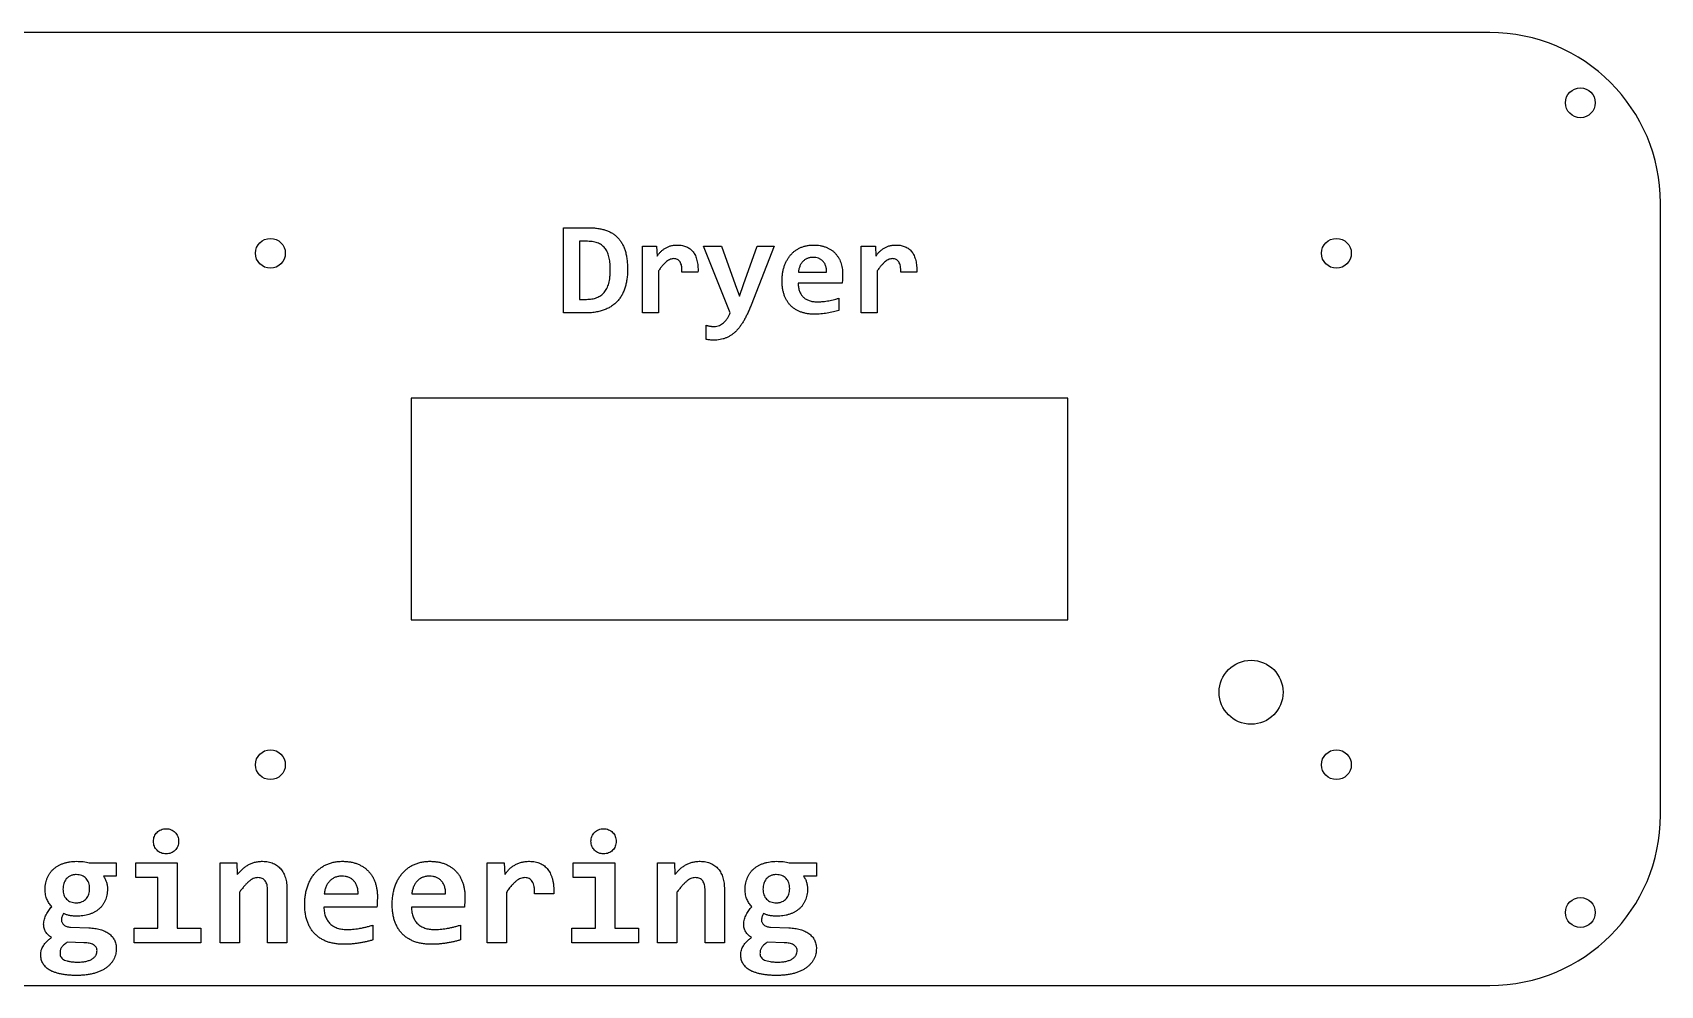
# Model space of a CAD drawing. Header units: millimetres. Extents: x -186 to 186, y -56 to 56.
# Drawn here: x -5.4 to 185.5, y -55.9 to 55.9 of the extents above; entities that cross this region are included whole.
import ezdxf

# ---------------------------------------------------------------- set-up
doc = ezdxf.new("R2010")
doc.units = ezdxf.units.MM

msp = doc.modelspace()

# ---------------------------------------------------------------- linework, layer by layer
at = {"color": 7, "linetype": 'Continuous', "lineweight": 25}
for p, q in [((165.5, 55.9), (-165.5, 55.9)), ((185.5, -35.9), (185.5, 35.9)), ((56.85, 23), (56.85, 33)), ((56.85, 33), (59.8, 33)), ((58.73, 31.41), (58.73, 24.59)), ((59.68, 31.41), (58.73, 31.41)), ((66.12, 30.83), (67.79, 30.83)), ((66.12, 23), (66.12, 30.83)), ((67.79, 30.83), (67.86, 29.67)), ((73.3, 30.83), (75.38, 30.83)), ((76.41, 23), (73.3, 30.83)), ((75.38, 30.83), (77.01, 26.32)), ((77.96, 26.33), (79.56, 30.83)), ((81.56, 30.83), (78.88, 23.92)), ((79.56, 30.83), (81.56, 30.83)), ((91.78, 30.83), (93.44, 30.83)), ((91.78, 23), (91.78, 30.83)), ((93.44, 30.83), (93.51, 29.67)), ((68.01, 27.93), (68.01, 23)), ((72.64, 27.78), (70.76, 27.78)), ((84.42, 27.78), (87.72, 27.78)), ((93.66, 27.93), (93.66, 23)), ((98.3, 27.78), (96.41, 27.78)), ((77.01, 26.32), (77.5, 24.96)), ((77.5, 24.96), (77.96, 26.33)), ((89.55, 26.48), (84.38, 26.48)), ((59.38, 23), (56.85, 23)), ((58.73, 24.59), (59.55, 24.59)), ((68.01, 23), (66.12, 23)), ((89.17, 24.74), (89.17, 23.29)), ((93.66, 23), (91.78, 23)), ((73.59, 19.89), (73.59, 21.55)), ((116, 13), (39, 13)), ((39, 13), (39, -13)), ((116, -13), (116, 13)), ((39, -13), (116, -13)), ((1.24, -41.51), (4.43, -41.51)), ((4.43, -41.51), (4.43, -43.07)), ((6.7, -41.51), (11.57, -41.51)), ((6.7, -43.25), (6.7, -41.51)), ((11.57, -41.51), (11.57, -49.16)), ((16.61, -41.51), (18.57, -41.51)), ((16.61, -50.9), (16.61, -41.51)), ((18.57, -41.51), (18.62, -42.89)), ((47.91, -41.51), (49.91, -41.51)), ((47.91, -50.9), (47.91, -41.51)), ((49.91, -41.51), (49.99, -42.9)), ((58, -41.51), (62.87, -41.51)), ((58, -43.25), (58, -41.51)), ((62.87, -41.51), (62.87, -49.16)), ((67.91, -41.51), (69.87, -41.51)), ((67.91, -50.9), (67.91, -41.51)), ((69.87, -41.51), (69.93, -42.89)), ((83.33, -41.51), (86.52, -41.51)), ((86.52, -41.51), (86.52, -43.07)), ((4.43, -43.07), (2.92, -43.07)), ((9.3, -43.25), (6.7, -43.25)), ((9.3, -49.16), (9.3, -43.25)), ((60.61, -43.25), (58, -43.25)), ((60.61, -49.16), (60.61, -43.25)), ((86.52, -43.07), (85.01, -43.07)), ((18.87, -44.97), (18.87, -50.9)), ((22.17, -50.9), (22.17, -44.79)), ((24.43, -44.61), (24.43, -50.9)), ((28.82, -45.16), (32.78, -45.16)), ((39.08, -45.16), (43.04, -45.16)), ((50.17, -44.99), (50.17, -50.9)), ((55.74, -45.16), (53.48, -45.16)), ((70.17, -44.97), (70.17, -50.9)), ((73.48, -50.9), (73.48, -44.79)), ((75.74, -44.61), (75.74, -50.9)), ((34.99, -46.73), (28.78, -46.73)), ((45.25, -46.73), (39.04, -46.73)), ((-0.95, -49.06), (1.22, -49.14)), ((6.52, -50.9), (6.52, -49.16)), ((6.52, -49.16), (9.3, -49.16)), ((11.57, -49.16), (14.35, -49.16)), ((14.35, -49.16), (14.35, -50.9)), ((34.52, -48.81), (34.52, -50.55)), ((44.78, -48.81), (44.78, -50.55)), ((57.83, -50.9), (57.83, -49.16)), ((57.83, -49.16), (60.61, -49.16)), ((62.87, -49.16), (65.65, -49.16)), ((65.65, -49.16), (65.65, -50.9)), ((81.14, -49.06), (83.31, -49.14)), ((0.64, -50.88), (-1.32, -50.84)), ((14.35, -50.9), (6.52, -50.9)), ((18.87, -50.9), (16.61, -50.9)), ((24.43, -50.9), (22.17, -50.9)), ((50.17, -50.9), (47.91, -50.9)), ((65.65, -50.9), (57.83, -50.9)), ((70.17, -50.9), (67.91, -50.9)), ((75.74, -50.9), (73.48, -50.9)), ((82.73, -50.88), (80.77, -50.84)), ((-165.5, -55.9), (165.5, -55.9))]:
    msp.add_line(p, q, dxfattribs=at)
for centre, radius in [((176.11, 47.66), 1.75), ((22.5, 30), 1.75), ((147.5, 30), 1.75), ((137.5, -21.5), 3.75), ((22.5, -30), 1.75), ((147.5, -30), 1.75), ((176.11, -47.34), 1.75)]:
    msp.add_circle(centre, radius, dxfattribs=at)
for centre, start, end in [((165.5, 35.9), 0, 90), ((165.5, -35.9), 270, 0)]:
    msp.add_arc(centre, 20, start, end, dxfattribs=at)
for points, knots in [([(59.8, 33), (59.99, 33), (60.35, 32.99), (60.87, 32.93), (61.35, 32.85), (61.8, 32.72), (62.22, 32.56), (62.6, 32.36), (62.94, 32.12), (63.25, 31.83), (63.52, 31.52), (63.75, 31.15), (63.95, 30.75), (64.11, 30.31), (64.23, 29.82), (64.32, 29.3), (64.37, 28.73), (64.38, 28.33), (64.38, 28.13)], [0, 0, 0, 0, 0.0720799, 0.1397855, 0.203748, 0.2639703, 0.3215224, 0.3767689, 0.4309478, 0.4844329, 0.5384616, 0.5940084, 0.6517384, 0.7124838, 0.77696, 0.8461361, 0.9202785, 1, 1, 1, 1]), ([(62.36, 28), (62.35, 28.14), (62.35, 28.39), (62.33, 28.76), (62.29, 29.11), (62.23, 29.44), (62.16, 29.74), (62.06, 30.02), (61.94, 30.28), (61.79, 30.51), (61.63, 30.72), (61.43, 30.9), (61.21, 31.06), (60.96, 31.19), (60.69, 31.28), (60.38, 31.36), (60.04, 31.4), (59.8, 31.4), (59.68, 31.41)], [0, 0, 0, 0, 0.078472, 0.15298, 0.223291, 0.289568, 0.352149, 0.411815, 0.468004, 0.52237, 0.575558, 0.628181, 0.6819, 0.737067, 0.795453, 0.858368, 0.926034, 1, 1, 1, 1]), ([(67.86, 29.67), (67.92, 29.76), (68.05, 29.95), (68.28, 30.21), (68.54, 30.43), (68.82, 30.62), (69.13, 30.78), (69.48, 30.89), (69.86, 30.96), (70.12, 30.97), (70.26, 30.97)], [0, 0, 0, 0, 0.121853, 0.240635, 0.358368, 0.476412, 0.59741, 0.722998, 0.856592, 1, 1, 1, 1]), ([(70.26, 30.97), (70.35, 30.97), (70.54, 30.96), (70.81, 30.93), (71.06, 30.86), (71.3, 30.77), (71.52, 30.66), (71.72, 30.52), (71.9, 30.36), (72.07, 30.17), (72.21, 29.96), (72.34, 29.72), (72.44, 29.45), (72.52, 29.17), (72.59, 28.85), (72.63, 28.52), (72.65, 28.16), (72.65, 27.91), (72.64, 27.78)], [0, 0, 0, 0, 0.062792, 0.122069, 0.179178, 0.234468, 0.288349, 0.342059, 0.395304, 0.449999, 0.506196, 0.56476, 0.626877, 0.692725, 0.762819, 0.837096, 0.915874, 1, 1, 1, 1]), ([(82.5, 26.76), (82.5, 26.91), (82.51, 27.21), (82.56, 27.66), (82.64, 28.08), (82.75, 28.48), (82.9, 28.85), (83.07, 29.2), (83.27, 29.52), (83.5, 29.81), (83.75, 30.08), (84.03, 30.31), (84.33, 30.51), (84.66, 30.67), (85.01, 30.81), (85.38, 30.9), (85.78, 30.96), (86.05, 30.97), (86.18, 30.97)], [0, 0, 0, 0, 0.073752, 0.144311, 0.212076, 0.277862, 0.341496, 0.403243, 0.462509, 0.521196, 0.578924, 0.636149, 0.69349, 0.75186, 0.811493, 0.872363, 0.934857, 1, 1, 1, 1]), ([(86.18, 30.97), (86.32, 30.97), (86.58, 30.96), (86.96, 30.92), (87.32, 30.83), (87.65, 30.72), (87.96, 30.58), (88.24, 30.42), (88.5, 30.23), (88.73, 30.01), (88.93, 29.77), (89.11, 29.51), (89.26, 29.22), (89.38, 28.92), (89.48, 28.6), (89.55, 28.26), (89.59, 27.91), (89.6, 27.66), (89.6, 27.54)], [0, 0, 0, 0, 0.073662, 0.143673, 0.210279, 0.273961, 0.335767, 0.39506, 0.452951, 0.510288, 0.567474, 0.624934, 0.683386, 0.743283, 0.804635, 0.867567, 0.932552, 1, 1, 1, 1]), ([(93.51, 29.67), (93.57, 29.76), (93.7, 29.95), (93.93, 30.21), (94.19, 30.43), (94.47, 30.62), (94.78, 30.78), (95.13, 30.89), (95.51, 30.96), (95.77, 30.97), (95.91, 30.97)], [0, 0, 0, 0, 0.121853, 0.240635, 0.358368, 0.476412, 0.59741, 0.722998, 0.856592, 1, 1, 1, 1]), ([(95.91, 30.97), (96.01, 30.97), (96.19, 30.96), (96.46, 30.93), (96.71, 30.86), (96.95, 30.77), (97.17, 30.66), (97.37, 30.52), (97.56, 30.36), (97.72, 30.17), (97.86, 29.96), (97.99, 29.72), (98.09, 29.45), (98.18, 29.17), (98.24, 28.85), (98.28, 28.52), (98.3, 28.16), (98.3, 27.91), (98.3, 27.78)], [0, 0, 0, 0, 0.062792, 0.122069, 0.179178, 0.234468, 0.288349, 0.342059, 0.395304, 0.449999, 0.506196, 0.56476, 0.626877, 0.692725, 0.762819, 0.837096, 0.915874, 1, 1, 1, 1]), ([(69.81, 29.38), (69.74, 29.37), (69.6, 29.36), (69.39, 29.3), (69.17, 29.19), (68.95, 29.04), (68.73, 28.83), (68.49, 28.58), (68.25, 28.28), (68.09, 28.05), (68.01, 27.93)], [0, 0, 0, 0, 0.08627, 0.177899, 0.277048, 0.386423, 0.510055, 0.65287, 0.815973, 1, 1, 1, 1]), ([(70.76, 27.78), (70.76, 27.85), (70.76, 27.98), (70.76, 28.17), (70.75, 28.35), (70.71, 28.55), (70.66, 28.77), (70.55, 29), (70.41, 29.18), (70.23, 29.29), (70.03, 29.37), (69.89, 29.37), (69.81, 29.38)], [0, 0, 0, 0, 0.097678, 0.186789, 0.269775, 0.344769, 0.479105, 0.59623, 0.699162, 0.796509, 0.894269, 1, 1, 1, 1]), ([(86.15, 29.52), (86.09, 29.52), (85.97, 29.52), (85.8, 29.49), (85.64, 29.46), (85.49, 29.41), (85.35, 29.34), (85.21, 29.27), (85.08, 29.17), (84.92, 29.03), (84.74, 28.82), (84.59, 28.51), (84.47, 28.17), (84.43, 27.91), (84.42, 27.78)], [0, 0, 0, 0, 0.064899, 0.126984, 0.186505, 0.245137, 0.303557, 0.360895, 0.4186, 0.477496, 0.597363, 0.720855, 0.854156, 1, 1, 1, 1]), ([(87.72, 27.78), (87.72, 27.85), (87.72, 27.99), (87.7, 28.19), (87.66, 28.38), (87.6, 28.55), (87.54, 28.71), (87.46, 28.86), (87.37, 28.99), (87.26, 29.1), (87.15, 29.2), (87.03, 29.29), (86.9, 29.36), (86.71, 29.44), (86.46, 29.51), (86.25, 29.52), (86.15, 29.52)], [0, 0, 0, 0, 0.0810605, 0.156523, 0.2279629, 0.2959529, 0.3609214, 0.4224023, 0.4818063, 0.5391913, 0.5953716, 0.6521958, 0.7079601, 0.7645276, 0.8802009, 1, 1, 1, 1]), ([(95.46, 29.38), (95.4, 29.37), (95.25, 29.36), (95.04, 29.3), (94.83, 29.19), (94.6, 29.04), (94.38, 28.83), (94.15, 28.58), (93.9, 28.28), (93.74, 28.05), (93.66, 27.93)], [0, 0, 0, 0, 0.08627, 0.177899, 0.277048, 0.386423, 0.510055, 0.65287, 0.815973, 1, 1, 1, 1]), ([(96.41, 27.78), (96.41, 27.85), (96.42, 27.98), (96.41, 28.17), (96.4, 28.35), (96.36, 28.55), (96.31, 28.77), (96.2, 29), (96.06, 29.18), (95.88, 29.29), (95.68, 29.37), (95.54, 29.37), (95.46, 29.38)], [0, 0, 0, 0, 0.097678, 0.186789, 0.269775, 0.344769, 0.479105, 0.59623, 0.699162, 0.796509, 0.894269, 1, 1, 1, 1]), ([(64.38, 28.13), (64.38, 27.94), (64.37, 27.57), (64.32, 27.02), (64.23, 26.51), (64.1, 26.02), (63.94, 25.56), (63.74, 25.13), (63.49, 24.74), (63.21, 24.39), (62.88, 24.07), (62.51, 23.79), (62.1, 23.55), (61.65, 23.35), (61.15, 23.19), (60.6, 23.08), (60.01, 23.01), (59.59, 23), (59.38, 23)], [0, 0, 0, 0, 0.069402, 0.135784, 0.199709, 0.261109, 0.320374, 0.377359, 0.433253, 0.488498, 0.543611, 0.599657, 0.657625, 0.718122, 0.781662, 0.849412, 0.922017, 1, 1, 1, 1]), ([(59.55, 24.59), (59.66, 24.6), (59.88, 24.6), (60.19, 24.64), (60.49, 24.7), (60.76, 24.79), (61.01, 24.91), (61.24, 25.05), (61.46, 25.22), (61.65, 25.41), (61.82, 25.64), (61.96, 25.89), (62.08, 26.17), (62.18, 26.48), (62.26, 26.82), (62.31, 27.19), (62.35, 27.59), (62.35, 27.86), (62.36, 28)], [0, 0, 0, 0, 0.065877, 0.128136, 0.187244, 0.243882, 0.29858, 0.351646, 0.404863, 0.458059, 0.512689, 0.570061, 0.630392, 0.694396, 0.763366, 0.836696, 0.91579, 1, 1, 1, 1]), ([(86.31, 22.86), (86.17, 22.86), (85.89, 22.86), (85.47, 22.91), (85.08, 22.99), (84.72, 23.1), (84.38, 23.24), (84.06, 23.41), (83.77, 23.62), (83.51, 23.85), (83.28, 24.11), (83.07, 24.41), (82.9, 24.73), (82.75, 25.08), (82.64, 25.46), (82.56, 25.86), (82.51, 26.3), (82.5, 26.6), (82.5, 26.76)], [0, 0, 0, 0, 0.070101, 0.136585, 0.200557, 0.261961, 0.321323, 0.378806, 0.43539, 0.491476, 0.547563, 0.604954, 0.663572, 0.724421, 0.788026, 0.854645, 0.925158, 1, 1, 1, 1]), ([(89.6, 27.54), (89.6, 27.47), (89.6, 27.3), (89.59, 27.04), (89.58, 26.76), (89.56, 26.57), (89.55, 26.48)], [0, 0, 0, 0, 0.204431, 0.4643541, 0.7414674, 1, 1, 1, 1]), ([(84.38, 26.48), (84.39, 26.39), (84.39, 26.22), (84.42, 25.98), (84.47, 25.75), (84.54, 25.54), (84.63, 25.35), (84.73, 25.17), (84.85, 25.01), (84.99, 24.86), (85.14, 24.73), (85.31, 24.62), (85.49, 24.52), (85.69, 24.44), (85.9, 24.38), (86.12, 24.34), (86.35, 24.31), (86.5, 24.31), (86.59, 24.3)], [0, 0, 0, 0, 0.073706, 0.143432, 0.209456, 0.272798, 0.333225, 0.392293, 0.449542, 0.506226, 0.563065, 0.620411, 0.679097, 0.739091, 0.801228, 0.865095, 0.930814, 1, 1, 1, 1]), ([(78.88, 23.92), (78.81, 23.76), (78.68, 23.44), (78.47, 22.98), (78.26, 22.54), (78.05, 22.14), (77.82, 21.77), (77.59, 21.43), (77.34, 21.12), (77.08, 20.84), (76.81, 20.6), (76.53, 20.39), (76.22, 20.21), (75.91, 20.06), (75.57, 19.95), (75.22, 19.87), (74.85, 19.82), (74.59, 19.81), (74.46, 19.81)], [0, 0, 0, 0, 0.081698, 0.159496, 0.233941, 0.304665, 0.371657, 0.435488, 0.495948, 0.55434, 0.610304, 0.664863, 0.718961, 0.772476, 0.826332, 0.88198, 0.9398, 1, 1, 1, 1]), ([(74.55, 21.41), (74.66, 21.41), (74.86, 21.42), (75.15, 21.52), (75.41, 21.66), (75.66, 21.85), (75.88, 22.09), (76.08, 22.36), (76.26, 22.67), (76.36, 22.89), (76.41, 23)], [0, 0, 0, 0, 0.119172, 0.233392, 0.348537, 0.46666, 0.590045, 0.720367, 0.85756, 1, 1, 1, 1]), ([(89.17, 23.29), (89.06, 23.26), (88.85, 23.19), (88.51, 23.11), (88.15, 23.04), (87.79, 22.97), (87.42, 22.92), (87.05, 22.88), (86.68, 22.86), (86.43, 22.86), (86.31, 22.86)], [0, 0, 0, 0, 0.112347, 0.233911, 0.359963, 0.487879, 0.61748, 0.747959, 0.875652, 1, 1, 1, 1]), ([(86.59, 24.3), (86.78, 24.31), (87.19, 24.32), (87.71, 24.39), (88.14, 24.46), (88.48, 24.54), (88.82, 24.63), (89.05, 24.7), (89.17, 24.74)], [0, 0, 0, 0, 0.225924, 0.468073, 0.595837, 0.726477, 0.861281, 1, 1, 1, 1]), ([(73.59, 21.55), (73.62, 21.54), (73.69, 21.53), (73.8, 21.49), (73.92, 21.47), (74.04, 21.45), (74.17, 21.43), (74.3, 21.42), (74.43, 21.41), (74.51, 21.41), (74.55, 21.41)], [0, 0, 0, 0, 0.102474, 0.219517, 0.344979, 0.475929, 0.61081, 0.74569, 0.877613, 1, 1, 1, 1]), ([(74.46, 19.81), (74.4, 19.81), (74.26, 19.81), (74.04, 19.83), (73.82, 19.86), (73.66, 19.88), (73.59, 19.89)], [0, 0, 0, 0, 0.226299, 0.473761, 0.732403, 1, 1, 1, 1]), ([(8.78, -38.99), (8.79, -38.89), (8.8, -38.69), (8.89, -38.41), (9.02, -38.16), (9.2, -37.94), (9.42, -37.75), (9.68, -37.62), (9.96, -37.53), (10.16, -37.51), (10.27, -37.51)], [0, 0, 0, 0, 0.128577, 0.252675, 0.375042, 0.495938, 0.618304, 0.741218, 0.868996, 1, 1, 1, 1]), ([(10.27, -37.51), (10.37, -37.51), (10.57, -37.52), (10.85, -37.62), (11.11, -37.75), (11.32, -37.94), (11.5, -38.16), (11.64, -38.41), (11.73, -38.69), (11.73, -38.89), (11.74, -38.99)], [0, 0, 0, 0, 0.131581, 0.256572, 0.380027, 0.501141, 0.623305, 0.746211, 0.870857, 1, 1, 1, 1]), ([(60.09, -38.99), (60.09, -38.89), (60.1, -38.69), (60.19, -38.41), (60.32, -38.16), (60.5, -37.94), (60.72, -37.75), (60.98, -37.62), (61.27, -37.53), (61.47, -37.51), (61.57, -37.51)], [0, 0, 0, 0, 0.128577, 0.252675, 0.375042, 0.495938, 0.618304, 0.741218, 0.868996, 1, 1, 1, 1]), ([(61.57, -37.51), (61.67, -37.51), (61.87, -37.52), (62.15, -37.62), (62.41, -37.75), (62.63, -37.94), (62.81, -38.16), (62.94, -38.41), (63.03, -38.69), (63.04, -38.89), (63.04, -38.99)], [0, 0, 0, 0, 0.131581, 0.256572, 0.380027, 0.501141, 0.623305, 0.746211, 0.870857, 1, 1, 1, 1]), ([(10.27, -40.47), (10.16, -40.46), (9.96, -40.45), (9.67, -40.36), (9.42, -40.22), (9.2, -40.04), (9.02, -39.82), (8.89, -39.57), (8.8, -39.29), (8.79, -39.09), (8.78, -38.99)], [0, 0, 0, 0, 0.13144, 0.259307, 0.383187, 0.504485, 0.624874, 0.747648, 0.872159, 1, 1, 1, 1]), ([(11.74, -38.99), (11.73, -39.09), (11.73, -39.29), (11.64, -39.57), (11.5, -39.82), (11.32, -40.04), (11.1, -40.22), (10.85, -40.36), (10.57, -40.45), (10.37, -40.46), (10.27, -40.47)], [0, 0, 0, 0, 0.12841, 0.253475, 0.376795, 0.498463, 0.61848, 0.74291, 0.867976, 1, 1, 1, 1]), ([(61.57, -40.47), (61.47, -40.46), (61.27, -40.45), (60.98, -40.36), (60.73, -40.22), (60.5, -40.04), (60.32, -39.82), (60.19, -39.57), (60.1, -39.29), (60.09, -39.09), (60.09, -38.99)], [0, 0, 0, 0, 0.13144, 0.259307, 0.383187, 0.504485, 0.624874, 0.747648, 0.872159, 1, 1, 1, 1]), ([(63.04, -38.99), (63.04, -39.09), (63.03, -39.29), (62.94, -39.57), (62.81, -39.82), (62.63, -40.04), (62.41, -40.22), (62.16, -40.36), (61.87, -40.45), (61.67, -40.46), (61.57, -40.47)], [0, 0, 0, 0, 0.12841, 0.253475, 0.376795, 0.498463, 0.61848, 0.74291, 0.867976, 1, 1, 1, 1]), ([(-3.91, -44.62), (-3.91, -44.49), (-3.91, -44.24), (-3.85, -43.88), (-3.77, -43.54), (-3.64, -43.22), (-3.49, -42.92), (-3.31, -42.65), (-3.11, -42.4), (-2.87, -42.18), (-2.62, -41.98), (-2.33, -41.81), (-2.03, -41.67), (-1.7, -41.55), (-1.36, -41.45), (-0.99, -41.38), (-0.62, -41.34), (-0.36, -41.34), (-0.23, -41.33)], [0, 0, 0, 0, 0.068438, 0.134125, 0.19655, 0.257773, 0.317622, 0.375733, 0.433326, 0.490671, 0.548798, 0.607766, 0.668492, 0.730915, 0.795254, 0.861348, 0.929629, 1, 1, 1, 1]), ([(-0.23, -41.33), (-0.1, -41.34), (0.17, -41.34), (0.55, -41.37), (0.91, -41.42), (1.13, -41.48), (1.24, -41.51)], [0, 0, 0, 0, 0.269071, 0.527848, 0.773674, 1, 1, 1, 1]), ([(18.62, -42.89), (18.72, -42.78), (18.91, -42.56), (19.21, -42.25), (19.53, -41.98), (19.88, -41.75), (20.25, -41.57), (20.66, -41.43), (21.1, -41.35), (21.42, -41.34), (21.58, -41.33)], [0, 0, 0, 0, 0.128056, 0.251902, 0.372331, 0.490953, 0.60985, 0.731001, 0.859048, 1, 1, 1, 1]), ([(21.58, -41.33), (21.69, -41.34), (21.92, -41.34), (22.25, -41.39), (22.55, -41.46), (22.83, -41.57), (23.09, -41.69), (23.32, -41.85), (23.53, -42.03), (23.72, -42.23), (23.89, -42.46), (24.04, -42.71), (24.16, -42.98), (24.26, -43.27), (24.34, -43.58), (24.4, -43.91), (24.43, -44.26), (24.43, -44.49), (24.43, -44.61)], [0, 0, 0, 0, 0.070518, 0.136693, 0.199581, 0.259503, 0.317358, 0.374156, 0.429629, 0.486106, 0.543138, 0.600917, 0.661285, 0.723611, 0.788367, 0.855974, 0.9262, 1, 1, 1, 1]), ([(26.52, -46.39), (26.52, -46.21), (26.53, -45.84), (26.59, -45.31), (26.69, -44.81), (26.82, -44.33), (27, -43.88), (27.21, -43.46), (27.44, -43.07), (27.72, -42.72), (28.02, -42.4), (28.36, -42.13), (28.72, -41.89), (29.11, -41.69), (29.54, -41.53), (29.98, -41.42), (30.45, -41.35), (30.78, -41.34), (30.94, -41.33)], [0, 0, 0, 0, 0.073752, 0.144311, 0.212076, 0.277862, 0.341496, 0.403243, 0.462509, 0.521196, 0.578924, 0.636149, 0.69349, 0.75186, 0.811493, 0.872363, 0.934857, 1, 1, 1, 1]), ([(30.94, -41.33), (31.1, -41.34), (31.42, -41.35), (31.87, -41.4), (32.3, -41.5), (32.7, -41.63), (33.07, -41.8), (33.41, -42), (33.72, -42.23), (33.99, -42.49), (34.24, -42.77), (34.45, -43.09), (34.63, -43.43), (34.78, -43.79), (34.9, -44.18), (34.98, -44.59), (35.04, -45.01), (35.04, -45.3), (35.04, -45.45)], [0, 0, 0, 0, 0.073662, 0.143673, 0.210279, 0.273961, 0.335767, 0.39506, 0.452951, 0.510288, 0.567474, 0.624934, 0.683386, 0.743283, 0.804635, 0.867567, 0.932552, 1, 1, 1, 1]), ([(36.78, -46.39), (36.79, -46.21), (36.79, -45.84), (36.85, -45.31), (36.95, -44.81), (37.09, -44.33), (37.26, -43.88), (37.47, -43.46), (37.7, -43.07), (37.98, -42.72), (38.28, -42.4), (38.62, -42.13), (38.98, -41.89), (39.38, -41.69), (39.8, -41.53), (40.24, -41.42), (40.72, -41.35), (41.04, -41.34), (41.2, -41.33)], [0, 0, 0, 0, 0.073752, 0.144311, 0.212076, 0.277862, 0.341496, 0.403243, 0.462509, 0.521196, 0.578924, 0.636149, 0.69349, 0.75186, 0.811493, 0.872363, 0.934857, 1, 1, 1, 1]), ([(41.2, -41.33), (41.36, -41.34), (41.68, -41.35), (42.14, -41.4), (42.56, -41.5), (42.96, -41.63), (43.33, -41.8), (43.67, -42), (43.98, -42.23), (44.25, -42.49), (44.5, -42.77), (44.71, -43.09), (44.89, -43.43), (45.04, -43.79), (45.16, -44.18), (45.24, -44.59), (45.3, -45.01), (45.3, -45.3), (45.3, -45.45)], [0, 0, 0, 0, 0.073662, 0.143673, 0.210279, 0.273961, 0.335767, 0.39506, 0.452951, 0.510288, 0.567474, 0.624934, 0.683386, 0.743283, 0.804635, 0.867567, 0.932552, 1, 1, 1, 1]), ([(49.99, -42.9), (50.07, -42.78), (50.23, -42.56), (50.5, -42.25), (50.81, -41.98), (51.15, -41.76), (51.52, -41.57), (51.94, -41.44), (52.39, -41.35), (52.71, -41.34), (52.87, -41.33)], [0, 0, 0, 0, 0.121853, 0.240635, 0.358368, 0.476412, 0.59741, 0.722998, 0.856592, 1, 1, 1, 1]), ([(52.87, -41.33), (52.99, -41.34), (53.21, -41.35), (53.54, -41.39), (53.84, -41.47), (54.12, -41.57), (54.39, -41.71), (54.63, -41.88), (54.85, -42.07), (55.04, -42.3), (55.22, -42.55), (55.37, -42.84), (55.49, -43.15), (55.59, -43.5), (55.67, -43.88), (55.72, -44.28), (55.74, -44.71), (55.74, -45.01), (55.74, -45.16)], [0, 0, 0, 0, 0.062792, 0.122069, 0.179178, 0.234468, 0.288349, 0.342059, 0.395304, 0.449999, 0.506196, 0.56476, 0.626877, 0.692725, 0.762819, 0.837096, 0.915874, 1, 1, 1, 1]), ([(69.93, -42.89), (70.02, -42.78), (70.21, -42.56), (70.51, -42.25), (70.83, -41.98), (71.18, -41.75), (71.56, -41.57), (71.96, -41.43), (72.41, -41.35), (72.72, -41.34), (72.88, -41.33)], [0, 0, 0, 0, 0.128056, 0.251902, 0.372331, 0.490953, 0.60985, 0.731001, 0.859048, 1, 1, 1, 1]), ([(72.88, -41.33), (73, -41.34), (73.22, -41.34), (73.55, -41.39), (73.85, -41.46), (74.13, -41.57), (74.39, -41.69), (74.62, -41.85), (74.84, -42.03), (75.03, -42.23), (75.19, -42.46), (75.34, -42.71), (75.46, -42.98), (75.57, -43.27), (75.64, -43.58), (75.7, -43.91), (75.73, -44.26), (75.74, -44.49), (75.74, -44.61)], [0, 0, 0, 0, 0.0705183, 0.1366934, 0.1995811, 0.2595027, 0.317358, 0.3741561, 0.4296287, 0.4861058, 0.5431381, 0.6009174, 0.6612849, 0.7236112, 0.7883674, 0.8559741, 0.9261996, 1, 1, 1, 1]), ([(78.17, -44.62), (78.18, -44.49), (78.18, -44.24), (78.24, -43.88), (78.32, -43.54), (78.45, -43.22), (78.6, -42.92), (78.78, -42.65), (78.98, -42.4), (79.22, -42.18), (79.47, -41.98), (79.75, -41.81), (80.06, -41.67), (80.39, -41.55), (80.73, -41.45), (81.09, -41.38), (81.47, -41.34), (81.73, -41.34), (81.86, -41.33)], [0, 0, 0, 0, 0.068438, 0.134125, 0.19655, 0.257773, 0.317622, 0.375733, 0.433326, 0.490671, 0.548798, 0.607766, 0.668492, 0.730915, 0.795254, 0.861348, 0.929629, 1, 1, 1, 1]), ([(81.86, -41.33), (81.99, -41.34), (82.25, -41.34), (82.64, -41.37), (82.99, -41.42), (83.22, -41.48), (83.33, -41.51)], [0, 0, 0, 0, 0.269071, 0.527848, 0.773674, 1, 1, 1, 1]), ([(-0.27, -42.9), (-0.33, -42.9), (-0.46, -42.9), (-0.64, -42.93), (-0.8, -42.97), (-1, -43.05), (-1.23, -43.19), (-1.45, -43.4), (-1.62, -43.66), (-1.74, -43.95), (-1.81, -44.27), (-1.82, -44.49), (-1.83, -44.6)], [0, 0, 0, 0, 0.0733714, 0.1432755, 0.2093156, 0.272322, 0.3930094, 0.5092864, 0.6248825, 0.747405, 0.8718943, 1, 1, 1, 1]), ([(1.3, -44.54), (1.3, -44.42), (1.29, -44.19), (1.21, -43.86), (1.08, -43.57), (0.9, -43.33), (0.67, -43.13), (0.39, -43), (0.07, -42.91), (-0.15, -42.9), (-0.27, -42.9)], [0, 0, 0, 0, 0.142571, 0.271323, 0.391959, 0.507609, 0.622769, 0.739579, 0.86373, 1, 1, 1, 1]), ([(2.92, -43.07), (3, -43.19), (3.15, -43.41), (3.29, -43.79), (3.37, -44.17), (3.39, -44.43), (3.39, -44.56)], [0, 0, 0, 0, 0.2603213, 0.5106438, 0.7541589, 1, 1, 1, 1]), ([(21.04, -43.25), (20.95, -43.25), (20.76, -43.27), (20.48, -43.36), (20.21, -43.51), (19.95, -43.71), (19.69, -43.97), (19.42, -44.26), (19.15, -44.6), (18.96, -44.84), (18.87, -44.97)], [0, 0, 0, 0, 0.098183, 0.197417, 0.304305, 0.419194, 0.545883, 0.684053, 0.83564, 1, 1, 1, 1]), ([(22.17, -44.79), (22.17, -44.67), (22.16, -44.44), (22.11, -44.12), (22.03, -43.86), (21.9, -43.63), (21.74, -43.46), (21.54, -43.33), (21.3, -43.26), (21.13, -43.25), (21.04, -43.25)], [0, 0, 0, 0, 0.166292, 0.311827, 0.440939, 0.554458, 0.66132, 0.767333, 0.877123, 1, 1, 1, 1]), ([(30.9, -43.07), (30.83, -43.08), (30.69, -43.08), (30.49, -43.11), (30.29, -43.15), (30.11, -43.21), (29.94, -43.29), (29.77, -43.38), (29.62, -43.49), (29.43, -43.66), (29.21, -43.92), (29.02, -44.28), (28.88, -44.7), (28.84, -45), (28.82, -45.16)], [0, 0, 0, 0, 0.064899, 0.126984, 0.186505, 0.245137, 0.303557, 0.360895, 0.4186, 0.477496, 0.597363, 0.720855, 0.854156, 1, 1, 1, 1]), ([(32.78, -45.16), (32.78, -45.07), (32.78, -44.91), (32.76, -44.67), (32.71, -44.44), (32.65, -44.24), (32.56, -44.05), (32.47, -43.87), (32.36, -43.72), (32.24, -43.58), (32.1, -43.46), (31.96, -43.35), (31.8, -43.27), (31.58, -43.17), (31.27, -43.09), (31.02, -43.08), (30.9, -43.07)], [0, 0, 0, 0, 0.08106, 0.156523, 0.227963, 0.295953, 0.360921, 0.422402, 0.481806, 0.539191, 0.595372, 0.652196, 0.70796, 0.764528, 0.880201, 1, 1, 1, 1]), ([(41.16, -43.07), (41.09, -43.08), (40.95, -43.08), (40.75, -43.11), (40.55, -43.15), (40.37, -43.21), (40.2, -43.29), (40.03, -43.38), (39.88, -43.49), (39.69, -43.66), (39.47, -43.92), (39.29, -44.28), (39.14, -44.7), (39.1, -45), (39.08, -45.16)], [0, 0, 0, 0, 0.064899, 0.126984, 0.186505, 0.245137, 0.303557, 0.360895, 0.4186, 0.477496, 0.597363, 0.720855, 0.854156, 1, 1, 1, 1]), ([(43.04, -45.16), (43.04, -45.07), (43.04, -44.91), (43.02, -44.67), (42.97, -44.44), (42.91, -44.24), (42.83, -44.05), (42.73, -43.87), (42.62, -43.72), (42.5, -43.58), (42.36, -43.46), (42.22, -43.35), (42.06, -43.27), (41.84, -43.17), (41.54, -43.09), (41.29, -43.08), (41.16, -43.07)], [0, 0, 0, 0, 0.0810605, 0.156523, 0.2279629, 0.2959529, 0.3609214, 0.4224023, 0.4818063, 0.5391913, 0.5953716, 0.6521958, 0.7079601, 0.7645276, 0.8802009, 1, 1, 1, 1]), ([(52.34, -43.25), (52.26, -43.25), (52.09, -43.26), (51.83, -43.34), (51.57, -43.48), (51.31, -43.65), (51.04, -43.9), (50.76, -44.2), (50.46, -44.57), (50.27, -44.84), (50.17, -44.99)], [0, 0, 0, 0, 0.08627, 0.177899, 0.277048, 0.386423, 0.510055, 0.65287, 0.815973, 1, 1, 1, 1]), ([(53.48, -45.16), (53.48, -45.08), (53.48, -44.92), (53.48, -44.69), (53.46, -44.49), (53.42, -44.24), (53.36, -43.97), (53.22, -43.7), (53.06, -43.49), (52.84, -43.35), (52.6, -43.26), (52.43, -43.25), (52.34, -43.25)], [0, 0, 0, 0, 0.097678, 0.186789, 0.269775, 0.344769, 0.479105, 0.59623, 0.699162, 0.796509, 0.894269, 1, 1, 1, 1]), ([(72.35, -43.25), (72.25, -43.25), (72.06, -43.27), (71.78, -43.36), (71.51, -43.51), (71.25, -43.71), (70.99, -43.97), (70.72, -44.26), (70.45, -44.6), (70.27, -44.84), (70.17, -44.97)], [0, 0, 0, 0, 0.098183, 0.1974173, 0.3043052, 0.4191938, 0.5458826, 0.6840533, 0.8356401, 1, 1, 1, 1]), ([(73.48, -44.79), (73.47, -44.67), (73.47, -44.44), (73.42, -44.12), (73.33, -43.86), (73.21, -43.63), (73.04, -43.46), (72.84, -43.33), (72.6, -43.26), (72.43, -43.25), (72.35, -43.25)], [0, 0, 0, 0, 0.166292, 0.311827, 0.440939, 0.554458, 0.66132, 0.767333, 0.877123, 1, 1, 1, 1]), ([(81.82, -42.9), (81.75, -42.9), (81.63, -42.9), (81.45, -42.93), (81.28, -42.97), (81.08, -43.05), (80.86, -43.19), (80.64, -43.4), (80.47, -43.66), (80.35, -43.95), (80.28, -44.27), (80.27, -44.49), (80.26, -44.6)], [0, 0, 0, 0, 0.073371, 0.143275, 0.209316, 0.272322, 0.393009, 0.509286, 0.624882, 0.747405, 0.871894, 1, 1, 1, 1]), ([(83.39, -44.54), (83.39, -44.42), (83.38, -44.19), (83.3, -43.86), (83.17, -43.57), (82.98, -43.33), (82.75, -43.13), (82.48, -43), (82.16, -42.91), (81.94, -42.9), (81.82, -42.9)], [0, 0, 0, 0, 0.142571, 0.271323, 0.391959, 0.507609, 0.622769, 0.739579, 0.86373, 1, 1, 1, 1]), ([(85.01, -43.07), (85.09, -43.19), (85.24, -43.41), (85.38, -43.79), (85.46, -44.17), (85.47, -44.43), (85.48, -44.56)], [0, 0, 0, 0, 0.260321, 0.510644, 0.754159, 1, 1, 1, 1]), ([(-3.14, -46.66), (-3.19, -46.6), (-3.3, -46.48), (-3.45, -46.28), (-3.58, -46.06), (-3.7, -45.83), (-3.8, -45.57), (-3.87, -45.28), (-3.91, -44.96), (-3.91, -44.73), (-3.91, -44.62)], [0, 0, 0, 0, 0.107398, 0.216838, 0.329617, 0.446264, 0.569087, 0.701495, 0.844597, 1, 1, 1, 1]), ([(-1.83, -44.6), (-1.82, -44.72), (-1.81, -44.94), (-1.74, -45.26), (-1.6, -45.54), (-1.42, -45.78), (-1.19, -45.97), (-0.91, -46.11), (-0.59, -46.19), (-0.37, -46.2), (-0.25, -46.2)], [0, 0, 0, 0, 0.138167, 0.264558, 0.383972, 0.501232, 0.617995, 0.735953, 0.861833, 1, 1, 1, 1]), ([(3.39, -44.56), (3.39, -44.69), (3.38, -44.93), (3.33, -45.29), (3.25, -45.63), (3.13, -45.94), (2.98, -46.23), (2.81, -46.5), (2.61, -46.74), (2.38, -46.95), (2.13, -47.14), (1.85, -47.31), (1.55, -47.45), (1.22, -47.57), (0.88, -47.66), (0.51, -47.72), (0.13, -47.76), (-0.13, -47.77), (-0.26, -47.77)], [0, 0, 0, 0, 0.069252, 0.134601, 0.197289, 0.257966, 0.316758, 0.37419, 0.430696, 0.487684, 0.545209, 0.603521, 0.664099, 0.726631, 0.791479, 0.85827, 0.927804, 1, 1, 1, 1]), ([(-0.25, -46.2), (-0.19, -46.2), (-0.07, -46.2), (0.11, -46.17), (0.28, -46.13), (0.48, -46.05), (0.71, -45.92), (0.93, -45.71), (1.1, -45.46), (1.22, -45.17), (1.29, -44.86), (1.3, -44.65), (1.3, -44.54)], [0, 0, 0, 0, 0.074356, 0.145198, 0.211862, 0.275714, 0.39802, 0.514357, 0.631215, 0.750079, 0.874409, 1, 1, 1, 1]), ([(35.04, -45.45), (35.04, -45.54), (35.04, -45.74), (35.03, -46.05), (35.02, -46.39), (35, -46.62), (34.99, -46.73)], [0, 0, 0, 0, 0.204431, 0.464354, 0.741467, 1, 1, 1, 1]), ([(45.3, -45.45), (45.3, -45.54), (45.3, -45.74), (45.29, -46.05), (45.28, -46.39), (45.26, -46.62), (45.25, -46.73)], [0, 0, 0, 0, 0.204431, 0.464354, 0.741467, 1, 1, 1, 1]), ([(78.95, -46.66), (78.89, -46.6), (78.78, -46.48), (78.64, -46.28), (78.51, -46.06), (78.39, -45.83), (78.29, -45.57), (78.22, -45.28), (78.18, -44.96), (78.18, -44.73), (78.17, -44.62)], [0, 0, 0, 0, 0.107398, 0.216838, 0.329617, 0.446264, 0.569087, 0.701495, 0.844597, 1, 1, 1, 1]), ([(80.26, -44.6), (80.27, -44.72), (80.28, -44.94), (80.35, -45.26), (80.48, -45.54), (80.67, -45.78), (80.9, -45.97), (81.18, -46.11), (81.49, -46.19), (81.72, -46.2), (81.83, -46.2)], [0, 0, 0, 0, 0.138167, 0.264558, 0.383972, 0.501232, 0.617995, 0.735953, 0.861833, 1, 1, 1, 1]), ([(81.83, -46.2), (81.9, -46.2), (82.02, -46.2), (82.2, -46.17), (82.37, -46.13), (82.57, -46.05), (82.79, -45.92), (83.01, -45.71), (83.18, -45.46), (83.3, -45.17), (83.38, -44.86), (83.39, -44.65), (83.39, -44.54)], [0, 0, 0, 0, 0.074356, 0.145198, 0.211862, 0.275714, 0.39802, 0.514357, 0.631215, 0.750079, 0.874409, 1, 1, 1, 1]), ([(85.48, -44.56), (85.48, -44.69), (85.47, -44.93), (85.42, -45.29), (85.34, -45.63), (85.22, -45.94), (85.07, -46.23), (84.9, -46.5), (84.7, -46.74), (84.47, -46.95), (84.21, -47.14), (83.94, -47.31), (83.63, -47.45), (83.31, -47.57), (82.96, -47.66), (82.6, -47.72), (82.22, -47.76), (81.96, -47.77), (81.83, -47.77)], [0, 0, 0, 0, 0.069252, 0.134601, 0.197289, 0.257966, 0.316758, 0.37419, 0.430696, 0.487684, 0.545209, 0.603521, 0.664099, 0.726631, 0.791479, 0.85827, 0.927804, 1, 1, 1, 1]), ([(-4.09, -48.72), (-4.08, -48.62), (-4.08, -48.42), (-4.01, -48.13), (-3.92, -47.86), (-3.8, -47.6), (-3.66, -47.35), (-3.5, -47.11), (-3.32, -46.88), (-3.2, -46.73), (-3.14, -46.66)], [0, 0, 0, 0, 0.132358, 0.257776, 0.381637, 0.503546, 0.626076, 0.74929, 0.874386, 1, 1, 1, 1]), ([(-1.75, -47.45), (-1.79, -47.5), (-1.85, -47.61), (-1.94, -47.8), (-1.99, -48), (-2, -48.15), (-2, -48.23)], [0, 0, 0, 0, 0.230282, 0.470657, 0.723996, 1, 1, 1, 1]), ([(-0.26, -47.77), (-0.41, -47.76), (-0.71, -47.76), (-1.07, -47.7), (-1.32, -47.63), (-1.49, -47.57), (-1.63, -47.51), (-1.71, -47.47), (-1.75, -47.45)], [0, 0, 0, 0, 0.297733, 0.575961, 0.703563, 0.816498, 0.914211, 1, 1, 1, 1]), ([(31.1, -51.07), (30.92, -51.07), (30.58, -51.06), (30.09, -51), (29.62, -50.92), (29.18, -50.78), (28.77, -50.61), (28.39, -50.4), (28.05, -50.16), (27.73, -49.88), (27.45, -49.57), (27.21, -49.21), (27, -48.83), (26.82, -48.41), (26.69, -47.95), (26.59, -47.46), (26.53, -46.94), (26.52, -46.58), (26.52, -46.39)], [0, 0, 0, 0, 0.0701013, 0.1365854, 0.2005572, 0.2619614, 0.3213229, 0.3788056, 0.4353896, 0.4914762, 0.5475627, 0.6049539, 0.6635718, 0.7244206, 0.7880261, 0.8546453, 0.9251584, 1, 1, 1, 1]), ([(28.78, -46.73), (28.78, -46.83), (28.79, -47.03), (28.83, -47.32), (28.88, -47.6), (28.97, -47.85), (29.07, -48.08), (29.2, -48.3), (29.34, -48.49), (29.51, -48.67), (29.69, -48.82), (29.89, -48.96), (30.11, -49.07), (30.35, -49.17), (30.6, -49.25), (30.86, -49.29), (31.14, -49.33), (31.33, -49.33), (31.42, -49.33)], [0, 0, 0, 0, 0.073706, 0.143432, 0.209456, 0.272798, 0.333225, 0.392293, 0.449542, 0.506226, 0.563065, 0.620411, 0.679097, 0.739091, 0.801228, 0.865095, 0.930814, 1, 1, 1, 1]), ([(41.36, -51.07), (41.18, -51.07), (40.85, -51.06), (40.35, -51), (39.88, -50.92), (39.44, -50.78), (39.03, -50.61), (38.66, -50.4), (38.31, -50.16), (37.99, -49.88), (37.71, -49.57), (37.47, -49.21), (37.26, -48.83), (37.09, -48.41), (36.95, -47.95), (36.85, -47.46), (36.79, -46.94), (36.79, -46.58), (36.78, -46.39)], [0, 0, 0, 0, 0.070101, 0.136585, 0.200557, 0.261961, 0.321323, 0.378806, 0.43539, 0.491476, 0.547563, 0.604954, 0.663572, 0.724421, 0.788026, 0.854645, 0.925158, 1, 1, 1, 1]), ([(39.04, -46.73), (39.04, -46.83), (39.05, -47.03), (39.09, -47.32), (39.14, -47.6), (39.23, -47.85), (39.34, -48.08), (39.46, -48.3), (39.6, -48.49), (39.77, -48.67), (39.95, -48.82), (40.15, -48.96), (40.37, -49.07), (40.61, -49.17), (40.86, -49.25), (41.12, -49.29), (41.4, -49.33), (41.59, -49.33), (41.68, -49.33)], [0, 0, 0, 0, 0.0737057, 0.1434323, 0.209456, 0.2727978, 0.3332251, 0.3922934, 0.4495418, 0.5062259, 0.5630645, 0.6204113, 0.6790966, 0.7390906, 0.801228, 0.8650949, 0.9308144, 1, 1, 1, 1]), ([(78, -48.72), (78, -48.62), (78.01, -48.42), (78.07, -48.13), (78.17, -47.86), (78.29, -47.6), (78.43, -47.35), (78.59, -47.11), (78.77, -46.88), (78.89, -46.73), (78.95, -46.66)], [0, 0, 0, 0, 0.132358, 0.257776, 0.381637, 0.503546, 0.626076, 0.74929, 0.874386, 1, 1, 1, 1]), ([(80.33, -47.45), (80.3, -47.5), (80.23, -47.61), (80.15, -47.8), (80.1, -48), (80.09, -48.15), (80.09, -48.23)], [0, 0, 0, 0, 0.230282, 0.470657, 0.723996, 1, 1, 1, 1]), ([(81.83, -47.77), (81.68, -47.76), (81.38, -47.76), (81.02, -47.7), (80.76, -47.63), (80.6, -47.57), (80.46, -47.51), (80.37, -47.47), (80.33, -47.45)], [0, 0, 0, 0, 0.297733, 0.575961, 0.703563, 0.816498, 0.914211, 1, 1, 1, 1]), ([(-3.18, -50.28), (-3.25, -50.23), (-3.39, -50.14), (-3.57, -49.98), (-3.73, -49.8), (-3.86, -49.61), (-3.96, -49.4), (-4.03, -49.18), (-4.08, -48.95), (-4.08, -48.8), (-4.09, -48.72)], [0, 0, 0, 0, 0.13404, 0.260795, 0.387549, 0.51159, 0.634832, 0.756638, 0.877165, 1, 1, 1, 1]), ([(-2, -48.23), (-2, -48.28), (-1.99, -48.38), (-1.93, -48.53), (-1.84, -48.67), (-1.72, -48.8), (-1.56, -48.9), (-1.38, -48.99), (-1.17, -49.04), (-1.02, -49.05), (-0.95, -49.06)], [0, 0, 0, 0, 0.101935, 0.208918, 0.320601, 0.438911, 0.564861, 0.699715, 0.844679, 1, 1, 1, 1]), ([(1.22, -49.14), (1.34, -49.15), (1.57, -49.16), (1.91, -49.2), (2.23, -49.25), (2.54, -49.33), (2.82, -49.42), (3.09, -49.53), (3.33, -49.66), (3.55, -49.81), (3.75, -49.97), (3.93, -50.15), (4.08, -50.35), (4.21, -50.56), (4.31, -50.79), (4.38, -51.04), (4.43, -51.3), (4.43, -51.48), (4.43, -51.58)], [0, 0, 0, 0, 0.07901, 0.154166, 0.226351, 0.295881, 0.362353, 0.425777, 0.486678, 0.545309, 0.602687, 0.658056, 0.713469, 0.768007, 0.823288, 0.879879, 0.938495, 1, 1, 1, 1]), ([(31.42, -49.33), (31.66, -49.33), (32.15, -49.32), (32.78, -49.24), (33.29, -49.14), (33.7, -49.05), (34.11, -48.94), (34.38, -48.86), (34.52, -48.81)], [0, 0, 0, 0, 0.2259236, 0.4680728, 0.5958373, 0.7264771, 0.8612806, 1, 1, 1, 1]), ([(41.68, -49.33), (41.92, -49.33), (42.41, -49.32), (43.04, -49.24), (43.56, -49.14), (43.96, -49.05), (44.37, -48.94), (44.64, -48.86), (44.78, -48.81)], [0, 0, 0, 0, 0.2259236, 0.4680728, 0.5958373, 0.7264771, 0.8612806, 1, 1, 1, 1]), ([(78.9, -50.28), (78.83, -50.23), (78.7, -50.14), (78.51, -49.98), (78.35, -49.8), (78.23, -49.61), (78.13, -49.4), (78.05, -49.18), (78.01, -48.95), (78, -48.8), (78, -48.72)], [0, 0, 0, 0, 0.13404, 0.260795, 0.387549, 0.51159, 0.634832, 0.756638, 0.877165, 1, 1, 1, 1]), ([(80.09, -48.23), (80.09, -48.28), (80.1, -48.38), (80.15, -48.53), (80.25, -48.67), (80.37, -48.8), (80.53, -48.9), (80.71, -48.99), (80.91, -49.04), (81.06, -49.05), (81.14, -49.06)], [0, 0, 0, 0, 0.101935, 0.208918, 0.320601, 0.438911, 0.564861, 0.699715, 0.844679, 1, 1, 1, 1]), ([(83.31, -49.14), (83.43, -49.15), (83.66, -49.16), (84, -49.2), (84.32, -49.25), (84.62, -49.33), (84.91, -49.42), (85.18, -49.53), (85.42, -49.66), (85.64, -49.81), (85.84, -49.97), (86.02, -50.15), (86.17, -50.35), (86.3, -50.56), (86.4, -50.79), (86.47, -51.04), (86.52, -51.3), (86.52, -51.48), (86.52, -51.58)], [0, 0, 0, 0, 0.07901, 0.154166, 0.226351, 0.295881, 0.362353, 0.425777, 0.486678, 0.545309, 0.602687, 0.658056, 0.713469, 0.768007, 0.823288, 0.879879, 0.938495, 1, 1, 1, 1]), ([(-4.43, -52.34), (-4.43, -52.24), (-4.43, -52.04), (-4.37, -51.75), (-4.27, -51.48), (-4.13, -51.23), (-3.95, -50.98), (-3.73, -50.74), (-3.48, -50.5), (-3.28, -50.35), (-3.18, -50.28)], [0, 0, 0, 0, 0.122352, 0.235954, 0.348781, 0.462891, 0.583745, 0.71002, 0.848437, 1, 1, 1, 1]), ([(-1.32, -50.84), (-1.4, -50.9), (-1.55, -51), (-1.74, -51.17), (-1.9, -51.33), (-2.02, -51.48), (-2.1, -51.64), (-2.15, -51.81), (-2.17, -51.97), (-2.17, -52.09), (-2.17, -52.14)], [0, 0, 0, 0, 0.179361, 0.33449, 0.466957, 0.585287, 0.691274, 0.793502, 0.893818, 1, 1, 1, 1]), ([(2.17, -51.8), (2.17, -51.73), (2.16, -51.58), (2.07, -51.39), (1.93, -51.24), (1.74, -51.12), (1.51, -51.02), (1.25, -50.95), (0.96, -50.9), (0.75, -50.89), (0.64, -50.88)], [0, 0, 0, 0, 0.110678, 0.212607, 0.315667, 0.427606, 0.550545, 0.685756, 0.836062, 1, 1, 1, 1]), ([(34.52, -50.55), (34.4, -50.59), (34.14, -50.67), (33.73, -50.77), (33.31, -50.85), (32.87, -50.93), (32.42, -51), (31.98, -51.04), (31.53, -51.07), (31.24, -51.07), (31.1, -51.07)], [0, 0, 0, 0, 0.112347, 0.233911, 0.359963, 0.487879, 0.61748, 0.747959, 0.875652, 1, 1, 1, 1]), ([(44.78, -50.55), (44.66, -50.59), (44.4, -50.67), (43.99, -50.77), (43.57, -50.85), (43.13, -50.93), (42.68, -51), (42.24, -51.04), (41.79, -51.07), (41.5, -51.07), (41.36, -51.07)], [0, 0, 0, 0, 0.112347, 0.233911, 0.359963, 0.487879, 0.61748, 0.747959, 0.875652, 1, 1, 1, 1]), ([(77.65, -52.34), (77.66, -52.24), (77.66, -52.04), (77.72, -51.75), (77.82, -51.48), (77.96, -51.23), (78.14, -50.98), (78.35, -50.74), (78.61, -50.5), (78.8, -50.35), (78.9, -50.28)], [0, 0, 0, 0, 0.1223524, 0.2359538, 0.3487815, 0.4628906, 0.5837448, 0.7100195, 0.8484369, 1, 1, 1, 1]), ([(80.77, -50.84), (80.69, -50.9), (80.54, -51), (80.34, -51.17), (80.19, -51.33), (80.07, -51.48), (79.99, -51.64), (79.94, -51.81), (79.92, -51.97), (79.91, -52.09), (79.91, -52.14)], [0, 0, 0, 0, 0.179361, 0.33449, 0.466957, 0.585287, 0.691274, 0.793502, 0.893818, 1, 1, 1, 1]), ([(84.26, -51.8), (84.26, -51.73), (84.25, -51.58), (84.15, -51.39), (84.01, -51.24), (83.82, -51.12), (83.6, -51.02), (83.34, -50.95), (83.04, -50.9), (82.84, -50.89), (82.73, -50.88)], [0, 0, 0, 0, 0.110678, 0.212607, 0.315667, 0.427606, 0.550545, 0.685756, 0.836062, 1, 1, 1, 1]), ([(-0.2, -54.73), (-0.38, -54.72), (-0.73, -54.72), (-1.23, -54.69), (-1.69, -54.63), (-2.11, -54.56), (-2.49, -54.46), (-2.84, -54.34), (-3.16, -54.22), (-3.43, -54.07), (-3.67, -53.9), (-3.88, -53.72), (-4.06, -53.52), (-4.19, -53.31), (-4.3, -53.08), (-4.38, -52.84), (-4.42, -52.59), (-4.43, -52.43), (-4.43, -52.34)], [0, 0, 0, 0, 0.099307, 0.191268, 0.276664, 0.355646, 0.428618, 0.495694, 0.558182, 0.61585, 0.669543, 0.719972, 0.768278, 0.815009, 0.860995, 0.906347, 0.952768, 1, 1, 1, 1]), ([(-2.17, -52.14), (-2.17, -52.23), (-2.16, -52.39), (-2.05, -52.61), (-1.87, -52.79), (-1.62, -52.93), (-1.32, -53.03), (-0.96, -53.11), (-0.55, -53.15), (-0.26, -53.16), (-0.11, -53.16)], [0, 0, 0, 0, 0.0965718, 0.1878997, 0.2826742, 0.390477, 0.514969, 0.6574488, 0.8180112, 1, 1, 1, 1]), ([(4.43, -51.58), (4.43, -51.68), (4.42, -51.9), (4.37, -52.21), (4.28, -52.51), (4.15, -52.81), (3.99, -53.09), (3.78, -53.35), (3.55, -53.59), (3.27, -53.82), (2.96, -54.02), (2.61, -54.2), (2.23, -54.35), (1.81, -54.49), (1.36, -54.6), (0.87, -54.67), (0.34, -54.72), (-0.02, -54.72), (-0.2, -54.73)], [0, 0, 0, 0, 0.051264, 0.101459, 0.152095, 0.203176, 0.254871, 0.306829, 0.360805, 0.417225, 0.476167, 0.538238, 0.604194, 0.674413, 0.748464, 0.827465, 0.911058, 1, 1, 1, 1]), ([(-0.11, -53.16), (-0.01, -53.16), (0.19, -53.16), (0.47, -53.13), (0.72, -53.1), (0.95, -53.05), (1.16, -52.99), (1.35, -52.92), (1.51, -52.84), (1.66, -52.75), (1.79, -52.65), (1.9, -52.55), (1.99, -52.44), (2.08, -52.28), (2.16, -52.06), (2.17, -51.89), (2.17, -51.8)], [0, 0, 0, 0, 0.101831, 0.196573, 0.282688, 0.36147, 0.434288, 0.501909, 0.564249, 0.621812, 0.675552, 0.726784, 0.77448, 0.820889, 0.911386, 1, 1, 1, 1]), ([(81.88, -54.73), (81.7, -54.72), (81.36, -54.72), (80.86, -54.69), (80.4, -54.63), (79.98, -54.56), (79.59, -54.46), (79.25, -54.34), (78.93, -54.22), (78.66, -54.07), (78.41, -53.9), (78.21, -53.72), (78.03, -53.52), (77.89, -53.31), (77.79, -53.08), (77.71, -52.84), (77.66, -52.59), (77.66, -52.43), (77.65, -52.34)], [0, 0, 0, 0, 0.0993065, 0.1912682, 0.2766642, 0.3556463, 0.4286183, 0.495694, 0.5581819, 0.6158503, 0.6695425, 0.7199721, 0.7682777, 0.8150092, 0.8609948, 0.9063472, 0.9527682, 1, 1, 1, 1]), ([(79.91, -52.14), (79.92, -52.23), (79.93, -52.39), (80.04, -52.61), (80.22, -52.79), (80.46, -52.93), (80.77, -53.03), (81.12, -53.11), (81.53, -53.15), (81.83, -53.16), (81.98, -53.16)], [0, 0, 0, 0, 0.0965718, 0.1878997, 0.2826742, 0.390477, 0.514969, 0.6574488, 0.8180112, 1, 1, 1, 1]), ([(86.52, -51.58), (86.52, -51.68), (86.51, -51.9), (86.45, -52.21), (86.37, -52.51), (86.24, -52.81), (86.07, -53.09), (85.87, -53.35), (85.63, -53.59), (85.36, -53.82), (85.05, -54.02), (84.7, -54.2), (84.31, -54.35), (83.9, -54.49), (83.44, -54.6), (82.95, -54.67), (82.43, -54.72), (82.07, -54.72), (81.88, -54.73)], [0, 0, 0, 0, 0.051264, 0.101459, 0.152095, 0.203176, 0.254871, 0.306829, 0.360805, 0.417225, 0.476167, 0.538238, 0.604194, 0.674413, 0.748464, 0.827465, 0.911058, 1, 1, 1, 1]), ([(81.98, -53.16), (82.08, -53.16), (82.28, -53.16), (82.55, -53.13), (82.81, -53.1), (83.04, -53.05), (83.25, -52.99), (83.43, -52.92), (83.6, -52.84), (83.75, -52.75), (83.88, -52.65), (83.99, -52.55), (84.08, -52.44), (84.16, -52.28), (84.24, -52.06), (84.26, -51.89), (84.26, -51.8)], [0, 0, 0, 0, 0.101831, 0.196573, 0.282688, 0.36147, 0.434288, 0.501909, 0.564249, 0.621812, 0.675552, 0.726784, 0.77448, 0.820889, 0.911386, 1, 1, 1, 1])]:
    msp.add_open_spline(points, degree=3, knots=knots, dxfattribs=at)

doc.saveas('drawing.dxf')
